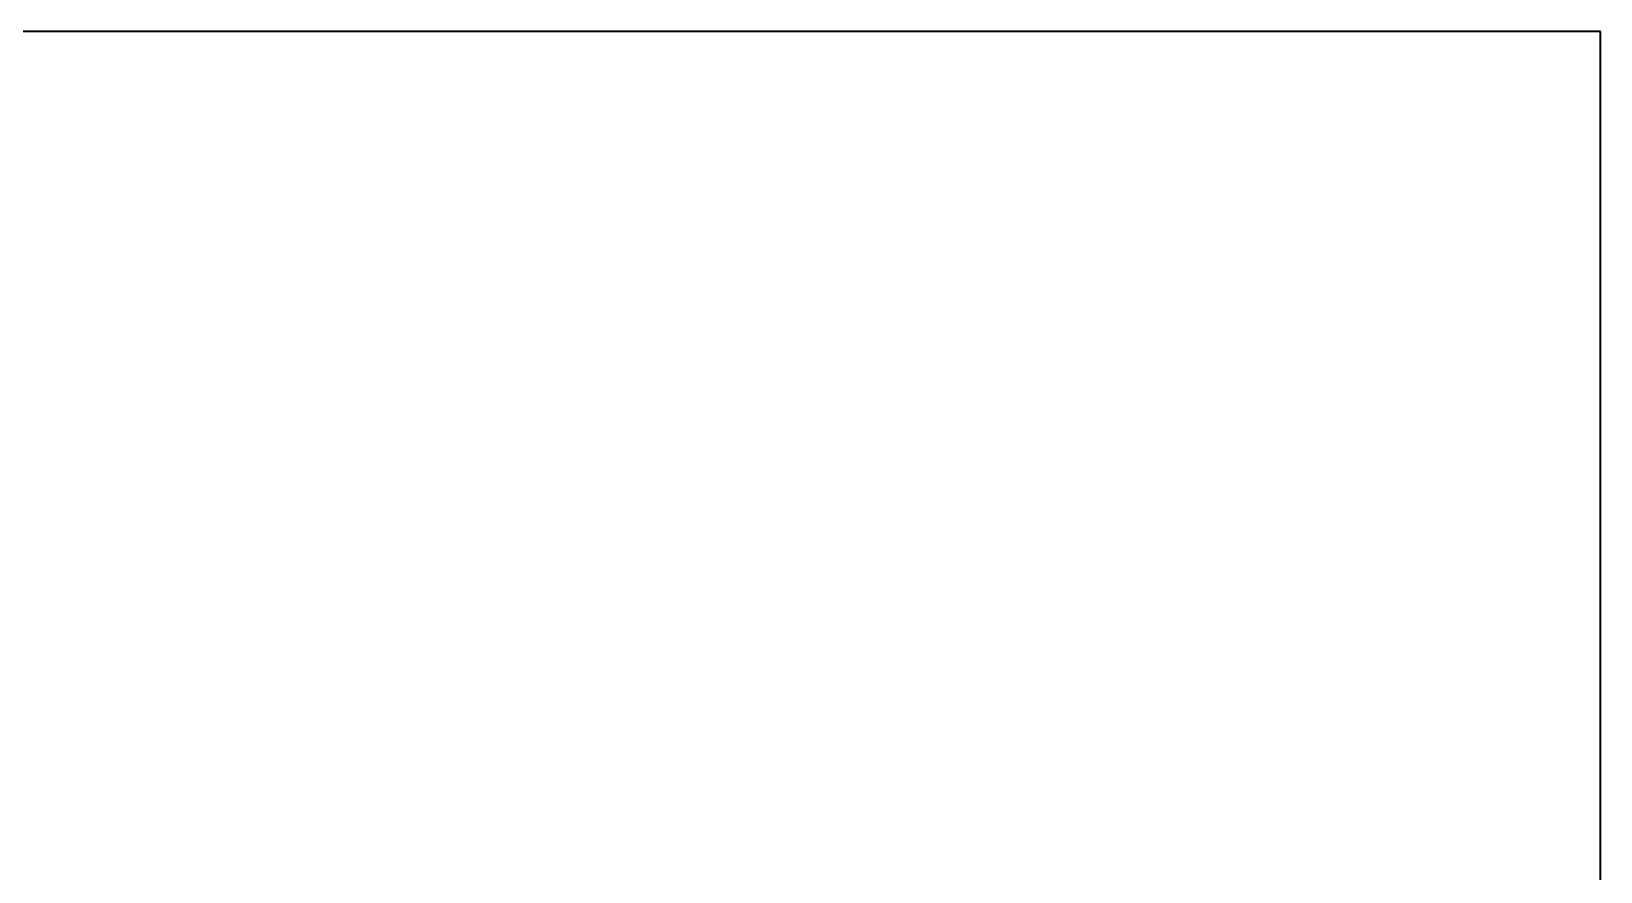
# Model space of a CAD drawing. Header units: millimetres. Extents: x 0 to 2100, y 0 to 1485.
# Drawn here: x 1050 to 2100, y 923 to 1485 of the extents above; entities that cross this region are included whole.
import ezdxf
from ezdxf.enums import TextEntityAlignment as Align

# ---------------------------------------------------------------- set-up
doc = ezdxf.new("R2010")
doc.units = ezdxf.units.MM
for name, color, linetype, lineweight in [('AM_0', 7, 'Continuous', 35), ('ZUWAKU-AM_0', 7, 'Continuous', 35), ('ZUWAKU-AM_6', 110, 'Continuous', 15)]:
    doc.layers.add(name, color=color, linetype=linetype, lineweight=lineweight)
doc.styles.get("Standard").update_dxf_attribs({"font": 'MS PMincho.ttf'})

# ---------------------------------------------------------------- blocks, each defined once
blk = doc.blocks.new('0DXFF_A3')
at = {"layer": 'ZUWAKU-AM_0', "color": 255, "linetype": 'Continuous'}
for p, q in [((420, 297), (0, 297)), ((420, 0), (420, 297))]:
    blk.add_line(p, q, dxfattribs=at)
at = {"layer": 'ZUWAKU-AM_0', "color": 40}
blk.add_attdef('DWG{7}', (353.5, 8.5), '', height=6, dxfattribs=at)
blk.add_attdef('REV', text='', height=4, dxfattribs=at).set_placement((406.69, 7.8), align=Align.BOTTOM_CENTER)
at = {"layer": 'ZUWAKU-AM_6', "flags": 1}
blk.add_attdef('FOR', (336, 28), '', height=2.5, dxfattribs=at)
at = {"layer": 'ZUWAKU-AM_6', "color": 100}
blk.add_attdef('MOD{17}', text='', height=3.2, dxfattribs=at).set_placement((351.87, 22), align=Align.MIDDLE_LEFT)

msp = doc.modelspace()

# ---------------------------------------------------------------- block references
at = {"layer": 'AM_0', "xscale": 5, "yscale": 5, "zscale": 5}
msp.add_blockref('0DXFF_A3', (0, 0), dxfattribs=at)

doc.saveas('drawing.dxf')
